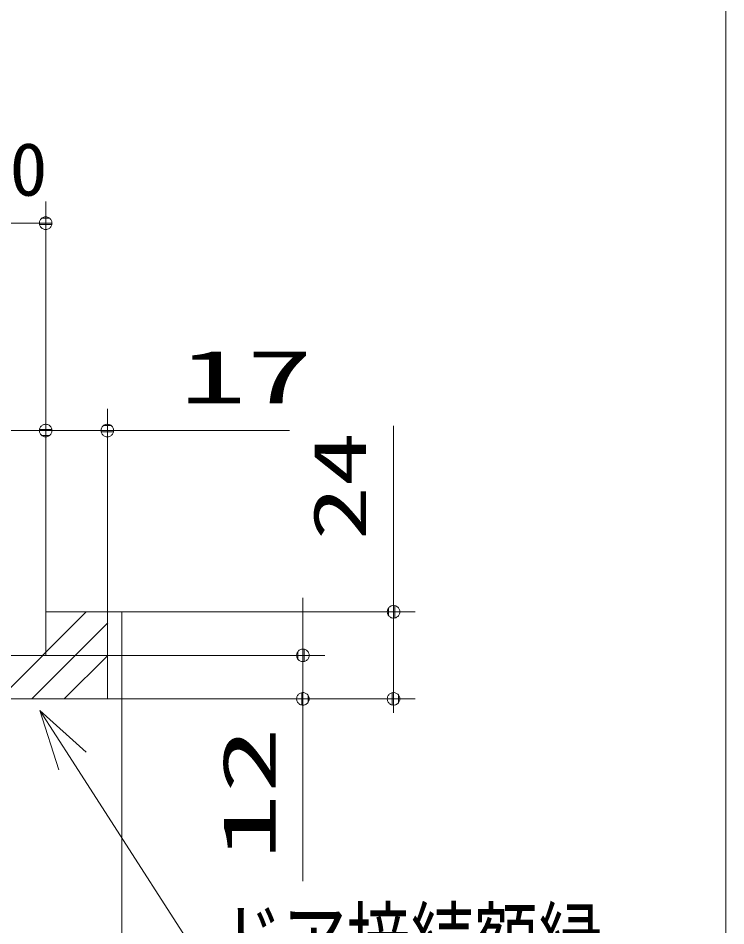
# Model space of a CAD drawing. Units: millimetres on the paper. Extents: x -305 to 305, y -152 to 152.
# Drawn here: x -114.92 to -82.36, y 44.14 to 85.89 of the extents above; entities that cross this region are included whole.
import ezdxf
from ezdxf.enums import TextEntityAlignment as Align

# ---------------------------------------------------------------- set-up
doc = ezdxf.new("R2010")
doc.units = ezdxf.units.MM
doc.linetypes.add('LONG_DOUBLE_CHAIN', pattern=[21.8, 18, -1, 0.6, -0.6, 0.6, -1])
for name, color, linetype, lineweight in [('0-0_PV', 7, 'Continuous', 9), ('0-3_0', 7, 'Continuous', 9), ('0-7_RV', 7, 'Continuous', 9)]:
    doc.layers.add(name, color=color, linetype=linetype, lineweight=lineweight)
doc.styles.add('ＭＳ ゴシック', font='')
doc.styles.get('ＭＳ ゴシック').set_extended_font_data('MS Gothic')

# ---------------------------------------------------------------- blocks, each defined once
blk = doc.blocks.new('_OPEN30')
at = {"layer": '0-3_0'}
blk.add_line((0, 0), (-1, 0), dxfattribs=at)
blk.add_lwpolyline([(-1, 0.2679), (0, 0), (-1, -0.2679)], dxfattribs=at)
blk = doc.blocks.new('_DOTSMALL')
at = {"layer": '0-3_0'}
for p, q in [((0.0746, 0.1), (-0.0746, 0.1)), ((0.1223, -0.0248), (-0.1223, -0.0248))]:
    blk.add_line(p, q, dxfattribs=at)
for points in [[(0.125, 0), (0.124, 0.0157), (0.1211, 0.0311), (0.1162, 0.046), (0.1095, 0.0602), (0.1011, 0.0735), (0.0911, 0.0856), (0.0797, 0.0963), (0.067, 0.1055), (0.0532, 0.1131), (0.0386, 0.1189), (0.0234, 0.1228), (0.0078, 0.1248), (-0.0078, 0.1248), (-0.0234, 0.1228), (-0.0386, 0.1189), (-0.0532, 0.1131), (-0.067, 0.1055), (-0.0797, 0.0963), (-0.0911, 0.0856), (-0.1011, 0.0735), (-0.1095, 0.0602), (-0.1162, 0.046), (-0.1211, 0.0311), (-0.124, 0.0157), (-0.125, 0), (0, 0)], [(-0.125, 0), (-0.124, -0.0157), (-0.1211, -0.0311), (-0.1162, -0.046), (-0.1095, -0.0602), (-0.1011, -0.0735), (-0.0911, -0.0856), (-0.0797, -0.0963), (-0.067, -0.1055), (-0.0532, -0.1131), (-0.0386, -0.1189), (-0.0234, -0.1228), (-0.0078, -0.1248), (0.0078, -0.1248), (0.0234, -0.1228), (0.0386, -0.1189), (0.0532, -0.1131), (0.067, -0.1055), (0.0797, -0.0963), (0.0911, -0.0856), (0.1011, -0.0735), (0.1095, -0.0602), (0.1162, -0.046), (0.1211, -0.0311), (0.124, -0.0157), (0.125, 0), (0, 0)]]:
    blk.add_lwpolyline(points, close=True, dxfattribs=at)

msp = doc.modelspace()

# ---------------------------------------------------------------- linework, layer by layer
at = {"layer": '0-0_PV'}
msp.add_line((-82.363, 124.144), (-82.363, -112.162), dxfattribs=at)
at = {"layer": '0-7_RV'}
for p, q in [((-113.656, 69.923), (-113.656, 77.462)), ((-130.649, 76.462), (-113.656, 76.462)), ((-113.656, 58.588), (-113.656, 67.921)), ((-110.82, 58.588), (-110.82, 67.921)), ((-113.14, 66.921), (-115.46, 66.921)), ((-113.656, 66.921), (-110.82, 66.921)), ((-110.82, 66.921), (-102.436, 66.921)), ((-97.653, 58.588), (-97.653, 67.141)), ((-101.82, 56.904), (-101.82, 59.224)), ((-115.8, 54.584), (-111.817, 58.564)), ((-113.656, 58.588), (-110.82, 58.588)), ((-113.656, 56.585), (-113.656, 58.588)), ((-110.82, 54.584), (-110.82, 58.588)), ((-110.82, 58.588), (-110.153, 58.588)), ((-110.153, 58.588), (-96.653, 58.588)), ((-110.153, 43.493), (-110.153, 58.588)), ((-97.653, 58.588), (-97.653, 54.584)), ((-114.301, 54.584), (-110.802, 58.081)), ((-132.156, 56.585), (-113.656, 56.585)), ((-113.656, 56.585), (-100.82, 56.585)), ((-112.803, 54.584), (-110.802, 56.585)), ((-101.82, 56.585), (-101.82, 54.584)), ((-97.653, 56.268), (-97.653, 53.948)), ((-131.99, 54.584), (-110.82, 54.584)), ((-110.82, 54.584), (-100.82, 54.584)), ((-110.82, 54.584), (-96.653, 54.584)), ((-101.82, 54.584), (-101.82, 46.2))]:
    msp.add_line(p, q, dxfattribs=at)
at = {"layer": '0-7_RV', "linetype": 'LONG_DOUBLE_CHAIN'}
msp.add_line((-113.656, 58.588), (-113.656, 69.923), dxfattribs=at)
at = {"layer": '0-7_RV'}
msp.add_lwpolyline([(-112.426, 51.725), (-105.167, 40.44), (-86.823, 40.44)], dxfattribs=at)
for centre, start, end in [((-113.656, 69.923), 0, 180), ((-113.656, 58.588), 90, 270), ((-113.656, 58.588), 0, 180), ((-113.656, 58.588), 180, 0), ((-111.817, 58.564), 314.9834, 134.9834), ((-110.82, 58.588), 270, 90), ((-110.82, 58.588), 0, 180), ((-110.82, 58.588), 90, 270), ((-110.153, 58.588), 0, 180), ((-110.153, 58.588), 270, 90), ((-110.802, 58.081), 314.9874, 134.9874), ((-113.656, 56.585), 180, 0), ((-113.656, 56.585), 270, 90), ((-110.802, 56.585), 315.0037, 135.0037), ((-114.301, 54.584), 134.9874, 314.9874), ((-112.803, 54.584), 135.0037, 315.0037), ((-110.82, 54.584), 270, 90), ((-110.82, 54.584), 180, 0)]:
    msp.add_arc(centre, 0.0001, start, end, dxfattribs=at)

# ---------------------------------------------------------------- block references
at = {"layer": '0-7_RV', "xscale": 2.32, "yscale": 2.32}
for p in [(-113.656, 76.462), (-110.82, 66.921)]:
    msp.add_blockref('_DOTSMALL', p, dxfattribs=at)
at = {"layer": '0-7_RV'}
for name, p, xscale, yscale, rotation in [('_DOTSMALL', (-113.656, 66.921), 2.32, 2.32, 180), ('_DOTSMALL', (-97.653, 58.588), 2.32, 2.32, 90), ('_DOTSMALL', (-101.82, 56.585), 2.32, 2.32, 90), ('_DOTSMALL', (-101.82, 54.584), 2.32, 2.32, 270), ('_DOTSMALL', (-97.653, 54.584), 2.32, 2.32, 270), ('_OPEN30', (-113.924, 54.055), 2.77, 2.77, 122.74951)]:
    msp.add_blockref(name, p, dxfattribs=dict(at, xscale=xscale, yscale=yscale, rotation=rotation))

# ---------------------------------------------------------------- texts
at = {"layer": '0-7_RV', "style": 'ＭＳ ゴシック'}
for s, height, width, p in [('最大\u3000200', 2.444, 1.05, (-129.311, 76.992)), ('17', 2.441, 1.85, (-107.5, 67.451)), ('ドア接続額縁', 3.079, 0.7, (-105.698, 40.848))]:
    msp.add_text(s, height=height, dxfattribs=dict(at, width=width)).set_placement(p, align=Align.BOTTOM_LEFT)
for s, width, p in [('24', 1.5, (-98.183, 61.873)), ('12', 1.85, (-102.35, 47.154))]:
    msp.add_text(s, height=2.441, rotation=90, dxfattribs=dict(at, width=width)).set_placement(p, align=Align.BOTTOM_LEFT)

doc.saveas('drawing.dxf')
